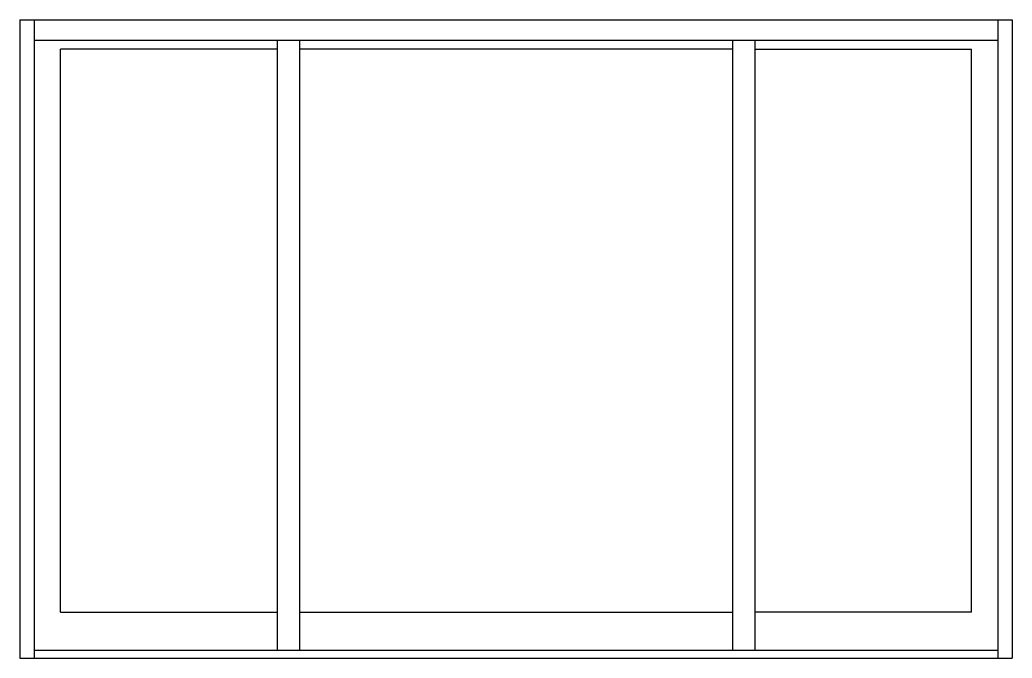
# Model space of a CAD drawing. Extents: x -178 to 41, y -68 to 28.
# Drawn here: x -177.7 to -85.9, y -68 to -9 of the extents above; entities that cross this region are included whole.
import ezdxf

# ---------------------------------------------------------------- set-up
doc = ezdxf.new("R2010")
doc.units = 0
doc.header["$LTSCALE"] = 0.25
doc.header["$MEASUREMENT"] = 0
doc.layers.get('0').update_dxf_attribs({"linetype": 'CONTINUOUS'})

msp = doc.modelspace()

# ---------------------------------------------------------------- linework, layer by layer
at = {"color": 1}
for p, q in [((-177.733, -9), (-177.733, -67.997)), ((-177.723, -8.99), (-85.945, -8.99)), ((-176.413, -8.99), (-176.413, -67.997)), ((-87.266, -8.99), (-87.266, -67.997)), ((-85.945, -8.99), (-85.945, -67.997)), ((-176.413, -10.881), (-87.266, -10.881)), ((-87.266, -67.299), (-176.413, -67.299)), ((-177.733, -67.997), (-85.945, -67.997))]:
    msp.add_line(p, q, dxfattribs=at)
at = {"color": 5}
for p, q in [((-153.942, -10.881), (-153.942, -67.299)), ((-151.865, -10.881), (-151.865, -67.299)), ((-111.813, -10.881), (-111.813, -67.299)), ((-109.736, -10.881), (-109.736, -67.299)), ((-153.942, -11.704), (-173.968, -11.704)), ((-173.968, -63.749), (-173.968, -11.704)), ((-111.813, -11.704), (-151.865, -11.704)), ((-109.736, -11.704), (-89.71, -11.704)), ((-89.71, -63.749), (-89.71, -11.704)), ((-173.968, -63.749), (-153.942, -63.749)), ((-151.865, -63.749), (-111.813, -63.749)), ((-89.71, -63.749), (-109.736, -63.749))]:
    msp.add_line(p, q, dxfattribs=at)
at = {"color": 1}
msp.add_arc((-177.723, -9), 0.01, 90, 180, dxfattribs=at)

doc.saveas('drawing.dxf')
